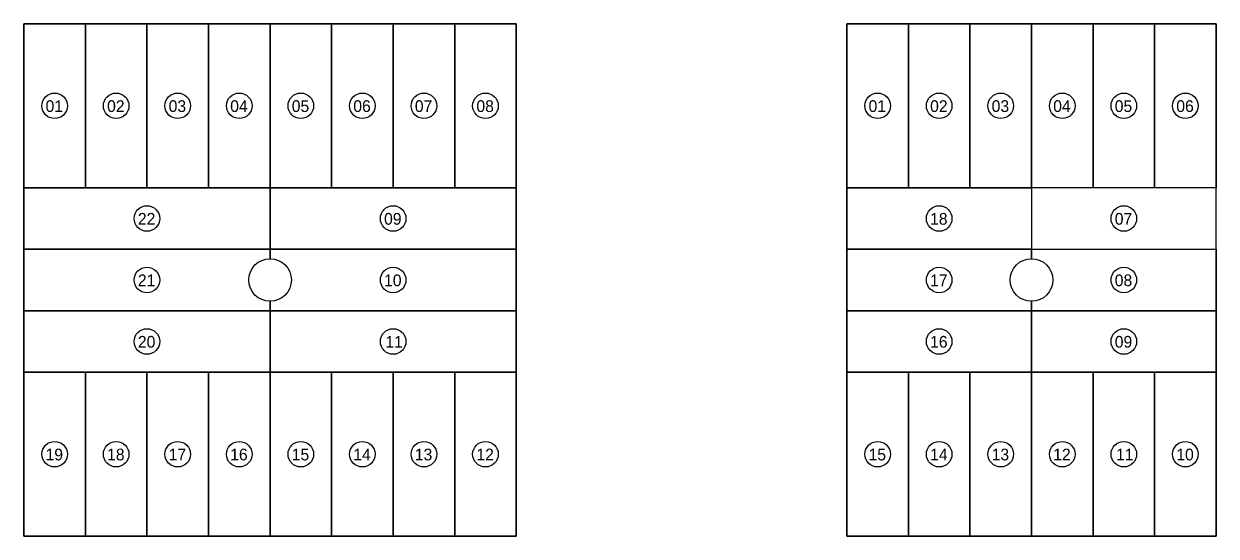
# Model space of a CAD drawing. Extents: x 1140139 to 1163904, y 18967063 to 18979615.
# Drawn here: x 1154218 to 1154508.6, y 18973466.3 to 18973591.3 of the extents above; entities that cross this region are included whole.
import ezdxf
from ezdxf.enums import TextEntityAlignment as Align

# ---------------------------------------------------------------- set-up
doc = ezdxf.new("R2010")
doc.units = 0
doc.header["$MEASUREMENT"] = 0
doc.layers.get('0').update_dxf_attribs({"linetype": 'CONTINUOUS'})
doc.styles.add('STYLE-CHAR_FAST_FONT_I_0', font='CHAR_FAST_FONT.shx', dxfattribs={"oblique": 15})

msp = doc.modelspace()

# ---------------------------------------------------------------- linework, layer by layer
for points in [[(1154218.01, 18973591.321), (1154338.01, 18973591.321), (1154338.01, 18973466.321), (1154218.01, 18973466.321)], [(1154218.01, 18973551.321), (1154233.01, 18973551.321), (1154233.01, 18973591.321), (1154218.01, 18973591.321)], [(1154233.01, 18973551.321), (1154248.01, 18973551.321), (1154248.01, 18973591.321), (1154233.01, 18973591.321)], [(1154248.01, 18973551.321), (1154263.01, 18973551.321), (1154263.01, 18973591.321), (1154248.01, 18973591.321)], [(1154263.01, 18973551.321), (1154278.01, 18973551.321), (1154278.01, 18973591.321), (1154263.01, 18973591.321)], [(1154278.01, 18973551.321), (1154293.01, 18973551.321), (1154293.01, 18973591.321), (1154278.01, 18973591.321)], [(1154293.01, 18973551.321), (1154308.01, 18973551.321), (1154308.01, 18973591.321), (1154293.01, 18973591.321)], [(1154308.01, 18973551.321), (1154323.01, 18973551.321), (1154323.01, 18973591.321), (1154308.01, 18973591.321)], [(1154323.01, 18973551.321), (1154338.01, 18973551.321), (1154338.01, 18973591.321), (1154323.01, 18973591.321)], [(1154433.583, 18973551.321), (1154418.583, 18973551.321), (1154418.583, 18973591.321), (1154433.583, 18973591.321)], [(1154448.583, 18973551.321), (1154433.583, 18973551.321), (1154433.583, 18973591.321), (1154448.583, 18973591.321)], [(1154463.583, 18973551.321), (1154448.583, 18973551.321), (1154448.583, 18973591.321), (1154463.583, 18973591.321)], [(1154478.583, 18973551.321), (1154463.583, 18973551.321), (1154463.583, 18973591.321), (1154478.583, 18973591.321)], [(1154493.583, 18973551.321), (1154478.583, 18973551.321), (1154478.583, 18973591.321), (1154493.583, 18973591.321)], [(1154508.583, 18973551.321), (1154493.583, 18973551.321), (1154493.583, 18973591.321), (1154508.583, 18973591.321)], [(1154278.01, 18973536.321), (1154278.01, 18973551.321), (1154218.01, 18973551.321), (1154218.01, 18973536.321)], [(1154338.01, 18973536.321), (1154338.01, 18973551.321), (1154278.01, 18973551.321), (1154278.01, 18973536.321)], [(1154418.583, 18973536.321), (1154418.583, 18973551.321), (1154463.583, 18973551.321), (1154463.583, 18973536.321)], [(1154278.01, 18973506.321), (1154278.01, 18973521.321), (1154218.01, 18973521.321), (1154218.01, 18973506.321)], [(1154338.01, 18973506.321), (1154338.01, 18973521.321), (1154278.01, 18973521.321), (1154278.01, 18973506.321)], [(1154418.583, 18973506.321), (1154418.583, 18973521.321), (1154463.583, 18973521.321), (1154463.583, 18973506.321)], [(1154463.583, 18973506.321), (1154463.583, 18973521.321), (1154508.583, 18973521.321), (1154508.583, 18973506.321)], [(1154218.01, 18973466.321), (1154233.01, 18973466.321), (1154233.01, 18973506.321), (1154218.01, 18973506.321)], [(1154233.01, 18973466.321), (1154248.01, 18973466.321), (1154248.01, 18973506.321), (1154233.01, 18973506.321)], [(1154248.01, 18973466.321), (1154263.01, 18973466.321), (1154263.01, 18973506.321), (1154248.01, 18973506.321)], [(1154263.01, 18973466.321), (1154278.01, 18973466.321), (1154278.01, 18973506.321), (1154263.01, 18973506.321)], [(1154278.01, 18973466.321), (1154293.01, 18973466.321), (1154293.01, 18973506.321), (1154278.01, 18973506.321)], [(1154293.01, 18973466.321), (1154308.01, 18973466.321), (1154308.01, 18973506.321), (1154293.01, 18973506.321)], [(1154308.01, 18973466.321), (1154323.01, 18973466.321), (1154323.01, 18973506.321), (1154308.01, 18973506.321)], [(1154323.01, 18973466.321), (1154338.01, 18973466.321), (1154338.01, 18973506.321), (1154323.01, 18973506.321)], [(1154433.583, 18973466.321), (1154418.583, 18973466.321), (1154418.583, 18973506.321), (1154433.583, 18973506.321)], [(1154448.583, 18973466.321), (1154433.583, 18973466.321), (1154433.583, 18973506.321), (1154448.583, 18973506.321)], [(1154463.583, 18973466.321), (1154448.583, 18973466.321), (1154448.583, 18973506.321), (1154463.583, 18973506.321)], [(1154478.583, 18973466.321), (1154463.583, 18973466.321), (1154463.583, 18973506.321), (1154478.583, 18973506.321)], [(1154493.583, 18973466.321), (1154478.583, 18973466.321), (1154478.583, 18973506.321), (1154493.583, 18973506.321)], [(1154508.583, 18973466.321), (1154493.583, 18973466.321), (1154493.583, 18973506.321), (1154508.583, 18973506.321)]]:
    msp.add_lwpolyline(points, close=True)
for points in [[(1154508.583, 18973466.321), (1154508.583, 18973591.321), (1154418.583, 18973591.321), (1154418.583, 18973466.321), (1154508.583, 18973466.321)], [(1154278.01, 18973534.021), (1154278.01, 18973536.321), (1154218.01, 18973536.321), (1154218.01, 18973521.321), (1154278.01, 18973521.321), (1154278.01, 18973523.621)], [(1154278.01, 18973523.621), (1154278.01, 18973521.321), (1154338.01, 18973521.321), (1154338.01, 18973536.321), (1154278.01, 18973536.321), (1154278.01, 18973534.021)], [(1154463.583, 18973523.621), (1154463.583, 18973521.321), (1154418.583, 18973521.321), (1154418.583, 18973536.321), (1154463.583, 18973536.321), (1154463.583, 18973534.021)], [(1154463.583, 18973534.021), (1154463.583, 18973536.321), (1154508.583, 18973536.321), (1154508.583, 18973521.321), (1154463.583, 18973521.321), (1154463.583, 18973523.621)]]:
    msp.add_lwpolyline(points)
for centre, radius in [((1154225.51, 18973571.321), 3.12), ((1154240.51, 18973571.321), 3.12), ((1154255.51, 18973571.321), 3.12), ((1154270.51, 18973571.321), 3.12), ((1154285.51, 18973571.321), 3.12), ((1154300.51, 18973571.321), 3.12), ((1154315.51, 18973571.321), 3.12), ((1154330.51, 18973571.321), 3.12), ((1154426.083, 18973571.321), 3.12), ((1154441.083, 18973571.321), 3.12), ((1154456.083, 18973571.321), 3.12), ((1154471.083, 18973571.321), 3.12), ((1154486.083, 18973571.321), 3.12), ((1154501.083, 18973571.321), 3.12), ((1154248.01, 18973543.821), 3.12), ((1154308.01, 18973543.821), 3.12), ((1154441.083, 18973543.821), 3.12), ((1154486.083, 18973543.821), 3.12), ((1154278.01, 18973528.821), 5.2), ((1154463.583, 18973528.821), 5.2), ((1154248.01, 18973528.821), 3.12), ((1154308.01, 18973528.821), 3.12), ((1154441.083, 18973528.821), 3.12), ((1154486.083, 18973528.821), 3.12), ((1154248.01, 18973513.821), 3.12), ((1154308.01, 18973513.821), 3.12), ((1154441.083, 18973513.821), 3.12), ((1154486.083, 18973513.821), 3.12), ((1154225.51, 18973486.321), 3.12), ((1154240.51, 18973486.321), 3.12), ((1154255.51, 18973486.321), 3.12), ((1154270.51, 18973486.321), 3.12), ((1154285.51, 18973486.321), 3.12), ((1154300.51, 18973486.321), 3.12), ((1154315.51, 18973486.321), 3.12), ((1154330.51, 18973486.321), 3.12), ((1154426.083, 18973486.321), 3.12), ((1154441.083, 18973486.321), 3.12), ((1154456.083, 18973486.321), 3.12), ((1154471.083, 18973486.321), 3.12), ((1154486.083, 18973486.321), 3.12), ((1154501.083, 18973486.321), 3.12)]:
    msp.add_circle(centre, radius)

# ---------------------------------------------------------------- texts
at = {"style": 'STYLE-CHAR_FAST_FONT_I_0'}
for s, p in [('01', (1154223.3, 18973568.952)), ('02', (1154238.3, 18973568.952)), ('03', (1154253.3, 18973568.952)), ('04', (1154268.3, 18973568.952)), ('05', (1154283.3, 18973568.952)), ('06', (1154298.3, 18973568.952)), ('07', (1154313.3, 18973568.952)), ('08', (1154328.3, 18973568.952)), ('01', (1154423.873, 18973568.952)), ('02', (1154438.873, 18973568.952)), ('03', (1154453.873, 18973568.952)), ('04', (1154468.873, 18973568.952)), ('05', (1154483.873, 18973568.952)), ('06', (1154498.873, 18973568.952)), ('22', (1154245.8, 18973541.452)), ('09', (1154305.8, 18973541.452)), ('18', (1154438.873, 18973541.452)), ('07', (1154483.873, 18973541.452)), ('21', (1154245.8, 18973526.452)), ('10', (1154305.8, 18973526.452)), ('17', (1154438.873, 18973526.452)), ('08', (1154483.873, 18973526.452)), ('20', (1154245.8, 18973511.452)), ('11', (1154306.108, 18973511.452)), ('16', (1154438.873, 18973511.452)), ('09', (1154483.873, 18973511.452)), ('19', (1154223.3, 18973483.952)), ('18', (1154238.3, 18973483.952)), ('17', (1154253.3, 18973483.952)), ('16', (1154268.3, 18973483.952)), ('15', (1154283.3, 18973483.952)), ('14', (1154298.3, 18973483.952)), ('13', (1154313.3, 18973483.952)), ('12', (1154328.3, 18973483.952)), ('15', (1154423.873, 18973483.952)), ('14', (1154438.873, 18973483.952)), ('13', (1154453.873, 18973483.952)), ('12', (1154468.873, 18973483.952)), ('11', (1154484.181, 18973483.952)), ('10', (1154498.873, 18973483.952))]:
    msp.add_text(s, height=2.862, dxfattribs=at).set_placement(p, align=Align.BOTTOM_LEFT)

doc.saveas('drawing.dxf')
